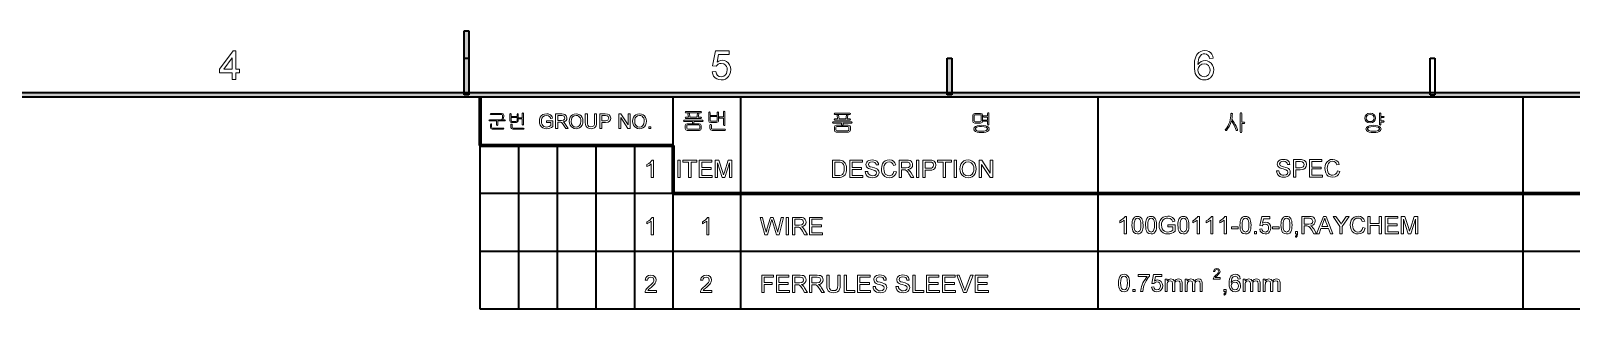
# Model space of a CAD drawing. Extents: x 23 to 417, y 3 to 294.
# Drawn here: x 174.9 to 334.4, y 264.8 to 293.6 of the extents above; entities that cross this region are included whole.
import ezdxf

# ---------------------------------------------------------------- set-up
doc = ezdxf.new("R2010")
doc.units = 0

msp = doc.modelspace()

# ---------------------------------------------------------------- linework, layer by layer
at = {"color": 7, "lineweight": 35, "ltscale": 0.16625}
for p, q in [((219.76, 287), (219.76, 293.65)), ((220.24, 293.65), (220.24, 287))]:
    msp.add_line(p, q, dxfattribs=at)
at = {"color": 7, "lineweight": 35, "ltscale": 0.011875}
for p, q in [((219.76, 293.65), (220.24, 293.65)), ((219.76, 290.8), (220.24, 290.8)), ((220.24, 287), (219.76, 287)), ((220.24, 287), (219.76, 287))]:
    msp.add_line(p, q, dxfattribs=at)
at = {"color": 7, "lineweight": 35, "ltscale": 0.095}
for p, q in [((219.76, 287), (219.76, 290.8)), ((220.24, 290.8), (220.24, 287)), ((269.76, 287), (269.76, 290.8)), ((270.24, 290.8), (270.24, 287)), ((319.76, 287), (319.76, 290.8)), ((320.24, 290.8), (320.24, 287))]:
    msp.add_line(p, q, dxfattribs=at)
at = {"color": 7, "lineweight": 35, "ltscale": 0.011874}
for p, q in [((269.76, 290.8), (270.24, 290.8)), ((319.76, 290.8), (320.24, 290.8)), ((270.24, 287), (269.76, 287)), ((319.76, 287), (320.24, 287))]:
    msp.add_line(p, q, dxfattribs=at)
at = {"color": 7, "lineweight": 35}
for p, q in [((30, 287.24), (410.24, 287.24)), ((409.76, 286.76), (30, 286.76)), ((221.4, 264.76), (221.4, 286.76)), ((241.4, 264.76), (241.4, 286.76)), ((248.4, 264.76), (248.4, 286.76)), ((285.4, 264.76), (285.4, 286.76)), ((329.4, 264.76), (329.4, 286.76)), ((409.76, 276.76), (221.4, 276.76)), ((409.76, 270.76), (221.4, 270.76)), ((409.76, 264.76), (221.4, 264.76))]:
    msp.add_line(p, q, dxfattribs=at)
at = {"color": 7, "lineweight": 140, "ltscale": 0.125}
for p, q in [((221.4, 281.76), (221.4, 286.76)), ((241.4, 281.76), (241.4, 276.76))]:
    msp.add_line(p, q, dxfattribs=at)
at = {"color": 7, "lineweight": 100}
msp.add_line((241.4, 281.76), (221.4, 281.76), dxfattribs=at)
at = {"color": 7, "lineweight": 140}
for p, q in [((221.4, 281.76), (241.4, 281.76)), ((241.4, 276.76), (409.76, 276.76))]:
    msp.add_line(p, q, dxfattribs=at)
at = {"color": 7, "lineweight": 35, "ltscale": 0.425}
for p, q in [((225.4, 264.76), (225.4, 281.76)), ((229.4, 264.76), (229.4, 281.76)), ((233.4, 264.76), (233.4, 281.76)), ((237.4, 264.76), (237.4, 281.76))]:
    msp.add_line(p, q, dxfattribs=at)
at = {"color": 7, "lineweight": 13}
for points in [[(195.74, 288.59), (195.74, 289.3), (194.41, 289.3), (194.41, 289.68), (195.82, 291.55), (196.12, 291.55), (196.12, 289.68), (196.49, 289.68), (196.49, 289.3), (196.12, 289.3), (196.12, 288.59)], [(195.74, 289.68), (195.74, 290.83), (194.87, 289.68)], [(245.43, 289.38), (245.81, 289.43), (245.87, 289.19), (245.99, 289.02), (246.15, 288.92), (246.36, 288.88), (246.62, 288.93), (246.81, 289.08), (246.9, 289.22), (246.95, 289.4), (246.97, 289.6), (246.96, 289.79), (246.9, 289.95), (246.82, 290.08), (246.63, 290.21), (246.37, 290.26), (246.19, 290.24), (246.05, 290.18), (245.94, 290.08), (245.85, 289.97), (245.47, 290.01), (245.76, 291.55), (247.18, 291.55), (247.18, 291.18), (246.07, 291.18), (245.93, 290.4), (246.1, 290.51), (246.28, 290.57), (246.47, 290.59), (246.7, 290.56), (246.91, 290.47), (247.09, 290.32), (247.23, 290.12), (247.32, 289.89), (247.35, 289.62), (247.32, 289.36), (247.25, 289.13), (247.12, 288.92), (246.97, 288.76), (246.79, 288.64), (246.59, 288.57), (246.36, 288.55), (246.11, 288.58), (245.9, 288.65), (245.72, 288.78), (245.57, 288.95), (245.48, 289.15)], [(297.31, 290.8), (296.93, 290.76), (296.87, 290.96), (296.79, 291.09), (296.62, 291.22), (296.42, 291.26), (296.25, 291.24), (296.08, 291.17), (295.94, 291.02), (295.83, 290.82), (295.77, 290.65), (295.74, 290.43), (295.72, 290.15), (295.87, 290.33), (296.05, 290.45), (296.25, 290.53), (296.46, 290.55), (296.69, 290.52), (296.9, 290.43), (297.09, 290.28), (297.23, 290.08), (297.32, 289.85), (297.35, 289.58), (297.33, 289.39), (297.29, 289.22), (297.22, 289.05), (297.13, 288.9), (297.02, 288.78), (296.89, 288.68), (296.74, 288.61), (296.57, 288.57), (296.4, 288.55), (296.18, 288.57), (295.98, 288.63), (295.8, 288.74), (295.64, 288.89), (295.54, 289.04), (295.45, 289.23), (295.39, 289.45), (295.36, 289.7), (295.35, 290), (295.36, 290.27), (295.38, 290.52), (295.43, 290.74), (295.49, 290.94), (295.57, 291.11), (295.67, 291.25), (295.83, 291.4), (296.01, 291.51), (296.21, 291.57), (296.44, 291.59), (296.67, 291.57), (296.86, 291.5), (297.03, 291.38), (297.16, 291.22), (297.26, 291.03)], [(295.72, 289.59), (295.74, 289.4), (295.81, 289.23), (295.91, 289.08), (296.04, 288.97), (296.19, 288.91), (296.37, 288.88), (296.61, 288.93), (296.81, 289.07), (296.9, 289.2), (296.95, 289.37), (296.97, 289.57), (296.95, 289.75), (296.9, 289.91), (296.81, 290.04), (296.61, 290.17), (296.36, 290.22), (296.11, 290.17), (295.91, 290.04), (295.77, 289.84)], [(223.95, 284.41), (222.36, 284.41), (222.3, 284.36), (222.35, 284.31), (223.09, 284.31), (223.09, 283.89), (223.11, 283.84), (223.16, 283.83), (223.2, 283.84), (223.22, 283.89), (223.22, 284.31), (223.95, 284.31), (224.01, 284.36)], [(223.62, 285.08), (222.5, 285.08), (222.45, 285.03), (222.5, 284.97), (223.59, 284.97), (223.68, 284.95), (223.72, 284.87), (223.72, 284.82), (223.7, 284.61), (223.6, 284.39), (223.72, 284.39), (223.82, 284.6), (223.84, 284.82), (223.84, 284.88), (223.78, 285.03)], [(222.59, 283.92), (222.57, 283.98), (222.53, 283.99), (222.49, 283.98), (222.47, 283.92), (222.47, 283.64), (222.51, 283.51), (222.64, 283.45), (223.81, 283.45), (223.86, 283.51), (223.81, 283.56), (222.69, 283.56), (222.61, 283.58), (222.59, 283.65)], [(225.22, 285), (225.22, 284.74), (224.61, 284.74), (224.61, 284.99), (224.59, 285.04), (224.55, 285.06), (224.51, 285.04), (224.49, 284.99), (224.49, 284.3), (224.54, 284.18), (224.66, 284.14), (225.17, 284.14), (225.29, 284.19), (225.34, 284.3), (225.34, 285), (225.28, 285.06)], [(224.72, 283.91), (224.7, 283.96), (224.66, 283.97), (224.61, 283.96), (224.59, 283.91), (224.59, 283.63), (224.65, 283.5), (224.79, 283.45), (225.9, 283.45), (225.95, 283.51), (225.9, 283.56), (224.82, 283.56), (224.74, 283.58), (224.72, 283.65)], [(225.22, 284.64), (225.22, 284.32), (225.19, 284.26), (225.12, 284.24), (224.69, 284.24), (224.63, 284.26), (224.61, 284.32), (224.61, 284.64)], [(225.88, 283.94), (225.88, 285.06), (225.86, 285.11), (225.82, 285.12), (225.78, 285.11), (225.76, 285.06), (225.76, 284.62), (225.42, 284.62), (225.38, 284.61), (225.36, 284.57), (225.38, 284.53), (225.43, 284.52), (225.76, 284.52), (225.76, 283.93), (225.78, 283.89), (225.82, 283.87), (225.86, 283.89)], [(228.28, 284.12), (228.28, 284.29), (228.93, 284.29), (228.93, 283.73), (228.78, 283.63), (228.62, 283.55), (228.46, 283.51), (228.3, 283.49), (228.09, 283.52), (227.9, 283.59), (227.74, 283.7), (227.62, 283.86), (227.55, 284.05), (227.53, 284.26), (227.55, 284.47), (227.62, 284.67), (227.73, 284.83), (227.89, 284.95), (228.07, 285.01), (228.29, 285.04), (228.44, 285.02), (228.58, 284.98), (228.7, 284.92), (228.79, 284.84), (228.85, 284.73), (228.9, 284.6), (228.71, 284.55), (228.63, 284.73), (228.49, 284.83), (228.28, 284.87), (228.05, 284.83), (227.89, 284.72), (227.8, 284.57), (227.75, 284.42), (227.74, 284.27), (227.76, 284.08), (227.81, 283.93), (227.89, 283.81), (228.01, 283.73), (228.14, 283.68), (228.28, 283.66), (228.41, 283.67), (228.53, 283.71), (228.72, 283.83), (228.72, 284.12)], [(229.22, 283.52), (229.22, 285.02), (229.87, 285.02), (230.04, 285.01), (230.17, 284.98), (230.32, 284.83), (230.38, 284.61), (230.36, 284.46), (230.29, 284.34), (230.16, 284.25), (229.98, 284.2), (230.1, 284.13), (230.18, 284.04), (230.25, 283.93), (230.5, 283.52), (230.26, 283.52), (230.07, 283.83), (229.94, 284.04), (229.84, 284.14), (229.75, 284.18), (229.65, 284.18), (229.43, 284.18), (229.43, 283.52)], [(229.43, 284.35), (229.83, 284.35), (230.03, 284.38), (230.14, 284.47), (230.18, 284.6), (230.11, 284.78), (229.88, 284.85), (229.43, 284.85)], [(230.63, 284.25), (230.65, 284.48), (230.72, 284.67), (230.83, 284.83), (230.97, 284.94), (231.14, 285.01), (231.34, 285.04), (231.53, 285.01), (231.71, 284.94), (231.85, 284.82), (231.96, 284.66), (232.02, 284.47), (232.04, 284.26), (232.02, 284.05), (231.95, 283.86), (231.84, 283.7), (231.7, 283.59), (231.52, 283.52), (231.34, 283.49), (231.14, 283.52), (230.96, 283.6), (230.82, 283.72), (230.71, 283.87), (230.65, 284.05)], [(230.84, 284.24), (230.87, 284), (230.98, 283.82), (231.14, 283.7), (231.34, 283.66), (231.53, 283.7), (231.7, 283.82), (231.8, 284.01), (231.84, 284.26), (231.82, 284.44), (231.78, 284.58), (231.7, 284.7), (231.6, 284.79), (231.48, 284.85), (231.34, 284.87), (231.15, 284.83), (230.98, 284.73), (230.9, 284.61), (230.85, 284.45)], [(233.25, 285.02), (233.46, 285.02), (233.46, 284.15), (233.45, 283.95), (233.41, 283.79), (233.34, 283.67), (233.23, 283.58), (233.08, 283.52), (232.88, 283.49), (232.69, 283.51), (232.54, 283.57), (232.43, 283.66), (232.35, 283.78), (232.31, 283.94), (232.29, 284.15), (232.29, 285.02), (232.5, 285.02), (232.5, 284.16), (232.51, 283.99), (232.54, 283.87), (232.66, 283.73), (232.86, 283.68), (233.04, 283.71), (233.16, 283.78), (233.23, 283.92), (233.25, 284.16)], [(233.79, 283.52), (233.79, 285.02), (234.35, 285.02), (234.58, 285), (234.76, 284.93), (234.88, 284.79), (234.92, 284.59), (234.89, 284.42), (234.8, 284.27), (234.64, 284.17), (234.38, 284.14), (234, 284.14), (234, 283.52)], [(234, 284.31), (234.37, 284.31), (234.53, 284.33), (234.63, 284.38), (234.71, 284.58), (234.67, 284.75), (234.55, 284.84), (234.37, 284.85), (234, 284.85)], [(235.75, 283.52), (235.75, 285.02), (235.97, 285.02), (236.71, 283.88), (236.71, 285.02), (236.92, 285.02), (236.92, 283.52), (236.7, 283.52), (235.96, 284.65), (235.96, 283.52)], [(237.19, 284.25), (237.21, 284.48), (237.28, 284.67), (237.39, 284.83), (237.53, 284.94), (237.7, 285.01), (237.9, 285.04), (238.09, 285.01), (238.27, 284.94), (238.41, 284.82), (238.52, 284.66), (238.59, 284.47), (238.61, 284.26), (238.58, 284.05), (238.52, 283.86), (238.41, 283.7), (238.26, 283.59), (238.09, 283.52), (237.9, 283.49), (237.7, 283.52), (237.52, 283.6), (237.38, 283.72), (237.28, 283.87), (237.21, 284.05)], [(237.4, 284.24), (237.43, 284), (237.54, 283.82), (237.7, 283.7), (237.9, 283.66), (238.1, 283.7), (238.26, 283.82), (238.36, 284.01), (238.4, 284.26), (238.38, 284.44), (238.34, 284.58), (238.26, 284.7), (238.16, 284.79), (238.04, 284.85), (237.9, 284.87), (237.71, 284.83), (237.55, 284.73), (237.46, 284.61), (237.42, 284.45)], [(244.43, 284.36), (242.52, 284.36), (242.44, 284.3), (242.51, 284.24), (243.39, 284.24), (243.39, 284.03), (243.42, 283.98), (243.47, 283.96), (243.52, 283.98), (243.54, 284.04), (243.54, 284.24), (244.43, 284.24), (244.49, 284.3)], [(244.25, 285.26), (242.68, 285.26), (242.62, 285.2), (242.68, 285.14), (244.26, 285.14), (244.3, 285.15), (244.32, 285.2), (244.3, 285.24)], [(244.26, 284.68), (243.97, 284.68), (244.04, 285.04), (244.03, 285.09), (243.98, 285.11), (243.92, 285.1), (243.89, 285.05), (243.82, 284.68), (243.12, 284.68), (243.07, 285.06), (243.04, 285.11), (242.98, 285.11), (242.93, 285.09), (242.92, 285.03), (242.97, 284.68), (242.68, 284.68), (242.62, 284.62), (242.67, 284.56), (244.27, 284.56), (244.32, 284.62)], [(244.08, 284.01), (242.85, 284.01), (242.7, 283.96), (242.64, 283.81), (242.64, 283.5), (242.7, 283.36), (242.85, 283.31), (244.1, 283.31), (244.24, 283.37), (244.29, 283.5), (244.29, 283.83), (244.23, 283.96)], [(245.94, 285.17), (245.94, 284.86), (245.22, 284.86), (245.22, 285.15), (245.19, 285.22), (245.14, 285.24), (245.09, 285.21), (245.07, 285.15), (245.07, 284.32), (245.13, 284.18), (245.27, 284.13), (245.88, 284.13), (246.03, 284.19), (246.09, 284.32), (246.09, 285.16), (246.02, 285.24)], [(245.34, 283.85), (245.32, 283.92), (245.27, 283.93), (245.22, 283.92), (245.19, 283.85), (245.19, 283.53), (245.26, 283.36), (245.43, 283.31), (246.76, 283.31), (246.82, 283.37), (246.76, 283.43), (245.46, 283.43), (245.37, 283.46), (245.34, 283.55)], [(245.94, 284.74), (245.94, 284.35), (245.91, 284.28), (245.83, 284.26), (245.32, 284.26), (245.24, 284.28), (245.22, 284.35), (245.22, 284.74)], [(246.74, 283.89), (246.74, 285.24), (246.72, 285.29), (246.67, 285.31), (246.62, 285.29), (246.59, 285.24), (246.59, 284.71), (246.19, 284.71), (246.14, 284.69), (246.12, 284.65), (246.14, 284.6), (246.2, 284.59), (246.59, 284.59), (246.59, 283.89), (246.62, 283.83), (246.67, 283.81), (246.72, 283.83)], [(259.86, 284.19), (257.95, 284.19), (257.88, 284.13), (257.95, 284.07), (258.83, 284.07), (258.83, 283.87), (258.85, 283.81), (258.91, 283.79), (258.95, 283.81), (258.98, 283.87), (258.98, 284.07), (259.87, 284.07), (259.93, 284.13)], [(259.68, 285.09), (258.12, 285.09), (258.06, 285.03), (258.12, 284.97), (259.69, 284.97), (259.74, 284.99), (259.76, 285.03), (259.74, 285.08)], [(259.69, 284.52), (259.41, 284.52), (259.48, 284.87), (259.47, 284.92), (259.42, 284.94), (259.36, 284.93), (259.33, 284.88), (259.26, 284.52), (258.56, 284.52), (258.51, 284.89), (258.47, 284.94), (258.42, 284.94), (258.37, 284.92), (258.36, 284.87), (258.41, 284.52), (258.12, 284.52), (258.06, 284.46), (258.11, 284.39), (259.7, 284.39), (259.76, 284.46)], [(273.21, 285.07), (272.62, 285.07), (272.46, 285.01), (272.41, 284.86), (272.41, 284.26), (272.46, 284.12), (272.61, 284.07), (273.21, 284.07), (273.37, 284.12), (273.43, 284.26), (273.43, 284.87), (273.37, 285.02)], [(273.28, 284.84), (273.28, 284.29), (273.25, 284.22), (273.17, 284.19), (272.66, 284.19), (272.58, 284.22), (272.56, 284.29), (272.56, 284.83), (272.58, 284.92), (272.66, 284.94), (273.17, 284.94), (273.26, 284.92)], [(274.08, 283.95), (274.08, 285.08), (274.06, 285.13), (274.01, 285.14), (273.95, 285.13), (273.93, 285.08), (273.93, 284.82), (273.53, 284.82), (273.47, 284.8), (273.46, 284.76), (273.48, 284.72), (273.54, 284.69), (273.93, 284.69), (273.93, 284.39), (273.53, 284.39), (273.47, 284.37), (273.46, 284.33), (273.47, 284.29), (273.53, 284.27), (273.93, 284.27), (273.93, 283.95), (273.95, 283.89), (274.01, 283.87), (274.06, 283.89)], [(299.14, 285.02), (299.13, 284.82), (299.1, 284.62), (299.06, 284.42), (299.01, 284.21), (298.92, 283.98), (298.82, 283.77), (298.71, 283.58), (298.58, 283.42), (298.55, 283.36), (298.57, 283.31), (298.62, 283.29), (298.67, 283.3), (298.79, 283.46), (298.89, 283.62), (298.98, 283.78), (299.05, 283.94), (299.12, 284.12), (299.18, 284.32), (299.27, 284.19), (299.37, 284.03), (299.47, 283.84), (299.55, 283.67), (299.62, 283.51), (299.69, 283.35), (299.73, 283.3), (299.78, 283.29), (299.82, 283.34), (299.82, 283.42), (299.75, 283.58), (299.67, 283.76), (299.58, 283.94), (299.46, 284.13), (299.35, 284.32), (299.22, 284.48), (299.25, 284.61), (299.27, 284.75), (299.28, 284.89), (299.29, 285.02), (299.26, 285.07), (299.21, 285.09), (299.16, 285.07)], [(300.26, 284.17), (300.26, 285.08), (300.24, 285.13), (300.18, 285.14), (300.13, 285.13), (300.11, 285.08), (300.11, 283.15), (300.13, 283.1), (300.18, 283.08), (300.24, 283.1), (300.26, 283.15), (300.26, 284.04), (300.53, 284.04), (300.59, 284.11), (300.53, 284.17)], [(313.55, 285.09), (313.31, 285.06), (313.13, 284.94), (313.02, 284.78), (312.99, 284.59), (313.02, 284.4), (313.13, 284.25), (313.31, 284.13), (313.55, 284.09), (313.79, 284.13), (313.97, 284.25), (314.08, 284.4), (314.11, 284.59), (314.08, 284.78), (313.97, 284.94), (313.79, 285.06)], [(313.55, 284.97), (313.73, 284.94), (313.86, 284.86), (313.94, 284.74), (313.96, 284.59), (313.94, 284.45), (313.86, 284.33), (313.73, 284.25), (313.55, 284.22), (313.37, 284.25), (313.24, 284.33), (313.16, 284.45), (313.14, 284.59), (313.16, 284.74), (313.24, 284.86), (313.37, 284.94)], [(314.66, 284.77), (314.66, 285.08), (314.58, 285.14), (314.51, 285.08), (314.51, 283.95), (314.53, 283.89), (314.58, 283.87), (314.64, 283.89), (314.66, 283.94), (314.66, 284.17), (314.93, 284.17), (314.99, 284.23), (314.93, 284.29), (314.66, 284.29), (314.66, 284.64), (314.93, 284.64), (314.97, 284.67), (314.99, 284.71), (314.97, 284.75), (314.92, 284.77)], [(238.88, 283.52), (238.88, 283.7), (239.07, 283.7), (239.07, 283.52)], [(244.14, 283.8), (244.14, 283.52), (244.12, 283.45), (244.04, 283.43), (242.9, 283.43), (242.82, 283.46), (242.79, 283.53), (242.79, 283.79), (242.81, 283.86), (242.9, 283.89), (244.03, 283.89), (244.12, 283.86)], [(259.52, 283.84), (258.29, 283.84), (258.13, 283.79), (258.08, 283.65), (258.08, 283.33), (258.13, 283.19), (258.28, 283.14), (259.53, 283.14), (259.68, 283.2), (259.73, 283.34), (259.73, 283.67), (259.67, 283.79)], [(259.58, 283.63), (259.58, 283.35), (259.55, 283.29), (259.48, 283.27), (258.34, 283.27), (258.25, 283.29), (258.23, 283.36), (258.23, 283.62), (258.25, 283.7), (258.33, 283.72), (259.47, 283.72), (259.55, 283.7)], [(273.31, 283.84), (273.06, 283.83), (272.86, 283.79), (272.7, 283.73), (272.55, 283.62), (272.51, 283.47), (272.55, 283.32), (272.7, 283.2), (272.86, 283.14), (273.06, 283.11), (273.31, 283.09), (273.55, 283.11), (273.75, 283.14), (273.91, 283.2), (274.06, 283.32), (274.11, 283.47), (274.06, 283.62), (273.91, 283.73), (273.75, 283.79), (273.55, 283.83)], [(273.31, 283.72), (273.59, 283.7), (273.8, 283.65), (273.96, 283.47), (273.8, 283.29), (273.59, 283.24), (273.31, 283.22), (273.1, 283.23), (272.94, 283.25), (272.81, 283.29), (272.66, 283.47), (272.81, 283.65), (272.94, 283.69), (273.1, 283.71)], [(313.9, 283.84), (313.66, 283.83), (313.46, 283.79), (313.3, 283.73), (313.16, 283.62), (313.11, 283.47), (313.16, 283.32), (313.3, 283.2), (313.46, 283.14), (313.66, 283.11), (313.9, 283.09), (314.14, 283.11), (314.34, 283.14), (314.5, 283.2), (314.64, 283.32), (314.69, 283.47), (314.64, 283.62), (314.5, 283.73), (314.34, 283.79), (314.14, 283.83)], [(313.9, 283.72), (314.18, 283.7), (314.38, 283.65), (314.54, 283.47), (314.38, 283.29), (314.18, 283.24), (313.9, 283.22), (313.62, 283.24), (313.41, 283.29), (313.26, 283.47), (313.41, 283.65), (313.62, 283.7)], [(239.35, 278.43), (239.12, 278.43), (239.12, 279.83), (239.03, 279.76), (238.91, 279.68), (238.78, 279.61), (238.67, 279.57), (238.67, 279.78), (238.85, 279.87), (239, 279.99), (239.12, 280.11), (239.2, 280.23), (239.35, 280.23)], [(241.86, 278.43), (241.86, 280.23), (242.11, 280.23), (242.11, 278.43)], [(242.99, 278.43), (242.99, 280.03), (242.39, 280.03), (242.39, 280.23), (243.84, 280.23), (243.84, 280.03), (243.24, 280.03), (243.24, 278.43)], [(244.09, 278.43), (244.09, 280.23), (245.39, 280.23), (245.39, 280.03), (244.34, 280.03), (244.34, 279.45), (245.31, 279.45), (245.31, 279.25), (244.34, 279.25), (244.34, 278.63), (245.44, 278.63), (245.44, 278.43)], [(245.74, 278.43), (245.74, 280.23), (246.11, 280.23), (246.52, 278.96), (246.57, 278.8), (246.6, 278.69), (246.64, 278.81), (246.69, 278.98), (247.09, 280.23), (247.46, 280.23), (247.46, 278.43), (247.21, 278.43), (247.21, 279.95), (246.72, 278.43), (246.47, 278.43), (245.99, 279.95), (245.99, 278.43)], [(257.88, 278.43), (257.88, 280.23), (258.49, 280.23), (258.67, 280.22), (258.81, 280.2), (258.95, 280.15), (259.07, 280.07), (259.19, 279.93), (259.28, 279.76), (259.33, 279.56), (259.35, 279.34), (259.34, 279.14), (259.3, 278.97), (259.25, 278.83), (259.18, 278.71), (259.02, 278.55), (258.81, 278.46), (258.67, 278.43), (258.52, 278.43)], [(258.13, 278.63), (258.5, 278.63), (258.65, 278.63), (258.77, 278.66), (258.93, 278.75), (259, 278.86), (259.05, 278.99), (259.09, 279.15), (259.1, 279.34), (259.08, 279.59), (259.01, 279.78), (258.91, 279.91), (258.79, 279.99), (258.67, 280.02), (258.49, 280.03), (258.13, 280.03)], [(259.68, 278.43), (259.68, 280.23), (260.98, 280.23), (260.98, 280.03), (259.93, 280.03), (259.93, 279.45), (260.9, 279.45), (260.9, 279.25), (259.93, 279.25), (259.93, 278.63), (261.03, 278.63), (261.03, 278.43)], [(261.28, 279.05), (261.53, 279.05), (261.55, 278.92), (261.6, 278.81), (261.77, 278.66), (261.89, 278.62), (262.03, 278.6), (262.26, 278.64), (262.4, 278.77), (262.45, 278.92), (262.4, 279.06), (262.25, 279.17), (262.14, 279.2), (261.95, 279.25), (261.75, 279.31), (261.61, 279.37), (261.5, 279.44), (261.42, 279.53), (261.35, 279.76), (261.37, 279.89), (261.43, 280.01), (261.52, 280.11), (261.65, 280.19), (261.81, 280.24), (261.98, 280.25), (262.17, 280.24), (262.33, 280.19), (262.46, 280.11), (262.56, 280), (262.63, 279.87), (262.65, 279.73), (262.4, 279.73), (262.36, 279.87), (262.28, 279.97), (262.16, 280.03), (261.99, 280.05), (261.81, 280.03), (261.69, 279.97), (261.6, 279.78), (261.67, 279.62), (261.78, 279.55), (262, 279.49), (262.24, 279.43), (262.39, 279.37), (262.53, 279.29), (262.62, 279.19), (262.68, 279.07), (262.7, 278.94), (262.68, 278.8), (262.62, 278.67), (262.52, 278.56), (262.38, 278.47), (262.22, 278.42), (262.04, 278.4), (261.82, 278.42), (261.63, 278.48), (261.49, 278.57), (261.37, 278.71), (261.3, 278.87)], [(264.25, 279.06), (264.5, 279), (264.44, 278.82), (264.35, 278.67), (264.24, 278.55), (264.03, 278.44), (263.77, 278.4), (263.52, 278.43), (263.31, 278.52), (263.16, 278.66), (263.04, 278.86), (262.97, 279.09), (262.95, 279.34), (262.98, 279.6), (263.05, 279.83), (263.18, 280.01), (263.35, 280.14), (263.55, 280.22), (263.77, 280.25), (264.01, 280.22), (264.2, 280.11), (264.35, 279.95), (264.45, 279.73), (264.2, 279.68), (264.13, 279.85), (264.03, 279.96), (263.91, 280.03), (263.76, 280.05), (263.58, 280.03), (263.43, 279.95), (263.32, 279.84), (263.25, 279.69), (263.21, 279.52), (263.2, 279.34), (263.22, 279.13), (263.26, 278.94), (263.35, 278.79), (263.46, 278.69), (263.6, 278.62), (263.75, 278.6), (263.93, 278.63), (264.07, 278.72), (264.18, 278.86)], [(264.78, 278.43), (264.78, 280.23), (265.56, 280.23), (265.76, 280.21), (265.91, 280.18), (266.02, 280.11), (266.1, 280.01), (266.16, 279.88), (266.18, 279.74), (266.15, 279.56), (266.06, 279.42), (265.91, 279.31), (265.69, 279.25), (265.83, 279.16), (265.93, 279.05), (266.02, 278.92), (266.32, 278.43), (266.03, 278.43), (265.8, 278.8), (265.71, 278.95), (265.64, 279.05), (265.52, 279.17), (265.42, 279.22), (265.29, 279.23), (265.03, 279.23), (265.03, 278.43)], [(265.03, 279.43), (265.52, 279.43), (265.76, 279.46), (265.88, 279.57), (265.93, 279.73), (265.84, 279.94), (265.73, 280.01), (265.57, 280.03), (265.03, 280.03)], [(266.57, 278.43), (266.57, 280.23), (266.82, 280.23), (266.82, 278.43)], [(267.24, 278.43), (267.24, 280.23), (267.91, 280.23), (268.07, 280.22), (268.18, 280.21), (268.4, 280.13), (268.54, 279.96), (268.59, 279.71), (268.56, 279.51), (268.45, 279.33), (268.33, 279.25), (268.16, 279.19), (267.94, 279.18), (267.49, 279.18), (267.49, 278.43)], [(267.49, 279.38), (267.94, 279.38), (268.13, 279.4), (268.25, 279.46), (268.32, 279.57), (268.34, 279.71), (268.29, 279.9), (268.14, 280.01), (267.93, 280.03), (267.49, 280.03)], [(269.34, 278.43), (269.34, 280.03), (268.74, 280.03), (268.74, 280.23), (270.19, 280.23), (270.19, 280.03), (269.59, 280.03), (269.59, 278.43)], [(270.47, 278.43), (270.47, 280.23), (270.72, 280.23), (270.72, 278.43)], [(271.07, 279.3), (271.09, 279.58), (271.17, 279.81), (271.31, 280), (271.48, 280.14), (271.68, 280.22), (271.92, 280.25), (272.15, 280.22), (272.36, 280.13), (272.54, 279.99), (272.66, 279.8), (272.74, 279.58), (272.77, 279.32), (272.74, 279.07), (272.66, 278.84), (272.53, 278.65), (272.35, 278.51), (272.14, 278.43), (271.92, 278.4), (271.68, 278.43), (271.47, 278.52), (271.3, 278.67), (271.17, 278.86), (271.09, 279.07)], [(271.32, 279.3), (271.34, 279.1), (271.39, 278.93), (271.49, 278.79), (271.68, 278.65), (271.92, 278.6), (272.16, 278.65), (272.35, 278.79), (272.44, 278.93), (272.5, 279.11), (272.52, 279.32), (272.5, 279.53), (272.45, 279.71), (272.36, 279.85), (272.23, 279.96), (272.09, 280.03), (271.92, 280.05), (271.69, 280.01), (271.5, 279.88), (271.4, 279.74), (271.34, 279.54)], [(273.07, 278.43), (273.07, 280.23), (273.33, 280.23), (274.22, 278.87), (274.22, 280.23), (274.47, 280.23), (274.47, 278.43), (274.2, 278.43), (273.32, 279.79), (273.32, 278.43)], [(303.86, 279.11), (304.11, 279.11), (304.13, 278.98), (304.18, 278.87), (304.35, 278.72), (304.47, 278.67), (304.61, 278.66), (304.84, 278.7), (304.99, 278.82), (305.03, 278.98), (304.99, 279.12), (304.83, 279.22), (304.73, 279.26), (304.53, 279.31), (304.33, 279.37), (304.2, 279.43), (304.08, 279.5), (304, 279.59), (303.93, 279.81), (303.95, 279.95), (304.01, 280.07), (304.11, 280.17), (304.23, 280.25), (304.39, 280.29), (304.56, 280.31), (304.75, 280.29), (304.91, 280.25), (305.05, 280.17), (305.15, 280.06), (305.21, 279.93), (305.23, 279.78), (304.98, 279.78), (304.95, 279.93), (304.87, 280.03), (304.74, 280.09), (304.57, 280.11), (304.4, 280.09), (304.28, 280.03), (304.18, 279.84), (304.25, 279.68), (304.37, 279.61), (304.59, 279.55), (304.82, 279.48), (304.97, 279.43), (305.11, 279.35), (305.21, 279.25), (305.26, 279.13), (305.28, 278.99), (305.26, 278.86), (305.2, 278.73), (305.1, 278.61), (304.97, 278.53), (304.8, 278.48), (304.62, 278.46), (304.4, 278.48), (304.21, 278.53), (304.07, 278.63), (303.96, 278.76), (303.89, 278.93)], [(305.61, 278.48), (305.61, 280.28), (306.28, 280.28), (306.43, 280.28), (306.55, 280.27), (306.76, 280.18), (306.91, 280.01), (306.96, 279.77), (306.92, 279.56), (306.82, 279.39), (306.7, 279.3), (306.53, 279.25), (306.31, 279.23), (305.86, 279.23), (305.86, 278.48)], [(305.86, 279.43), (306.3, 279.43), (306.49, 279.46), (306.62, 279.52), (306.69, 279.63), (306.71, 279.77), (306.65, 279.96), (306.51, 280.07), (306.3, 280.08), (305.86, 280.08)], [(307.26, 278.48), (307.26, 280.28), (308.56, 280.28), (308.56, 280.08), (307.51, 280.08), (307.51, 279.51), (308.48, 279.51), (308.48, 279.31), (307.51, 279.31), (307.51, 278.68), (308.61, 278.68), (308.61, 278.48)], [(310.16, 279.12), (310.41, 279.06), (310.35, 278.88), (310.26, 278.73), (310.15, 278.61), (309.94, 278.5), (309.68, 278.46), (309.43, 278.49), (309.22, 278.58), (309.07, 278.72), (308.95, 278.92), (308.88, 279.15), (308.86, 279.4), (308.88, 279.66), (308.96, 279.88), (309.09, 280.07), (309.26, 280.2), (309.46, 280.28), (309.68, 280.31), (309.91, 280.27), (310.11, 280.17), (310.26, 280.01), (310.36, 279.79), (310.11, 279.73), (310.04, 279.9), (309.94, 280.02), (309.82, 280.09), (309.66, 280.11), (309.49, 280.08), (309.34, 280.01), (309.23, 279.89), (309.16, 279.74), (309.12, 279.57), (309.11, 279.4), (309.12, 279.18), (309.17, 279), (309.25, 278.85), (309.37, 278.74), (309.51, 278.68), (309.66, 278.66), (309.83, 278.69), (309.98, 278.77), (310.09, 278.92)], [(288.32, 272.6), (288.09, 272.6), (288.09, 274), (288, 273.92), (287.88, 273.85), (287.76, 273.78), (287.64, 273.73), (287.64, 273.95), (287.82, 274.04), (287.97, 274.16), (288.1, 274.28), (288.17, 274.4), (288.32, 274.4)], [(288.89, 273.48), (288.9, 273.68), (288.92, 273.85), (288.96, 274), (289.04, 274.17), (289.15, 274.3), (289.29, 274.37), (289.47, 274.4), (289.6, 274.38), (289.72, 274.34), (289.9, 274.17), (289.96, 274.05), (290, 273.91), (290.03, 273.72), (290.04, 273.48), (290.04, 273.29), (290.02, 273.12), (289.98, 272.97), (289.9, 272.8), (289.79, 272.67), (289.65, 272.6), (289.47, 272.57), (289.24, 272.62), (289.07, 272.74), (288.99, 272.88), (288.94, 273.05), (288.91, 273.25)], [(290.29, 273.48), (290.3, 273.68), (290.32, 273.85), (290.36, 274), (290.44, 274.17), (290.55, 274.3), (290.69, 274.37), (290.87, 274.4), (291, 274.38), (291.12, 274.34), (291.3, 274.17), (291.36, 274.05), (291.4, 273.91), (291.43, 273.72), (291.44, 273.48), (291.44, 273.29), (291.42, 273.12), (291.38, 272.97), (291.3, 272.8), (291.19, 272.67), (291.05, 272.6), (290.87, 272.57), (290.64, 272.62), (290.47, 272.74), (290.39, 272.88), (290.34, 273.05), (290.31, 273.25)], [(292.59, 273.32), (292.59, 273.52), (293.37, 273.52), (293.37, 272.85), (293.19, 272.73), (293.01, 272.64), (292.81, 272.59), (292.62, 272.57), (292.37, 272.6), (292.13, 272.69), (291.94, 272.82), (291.81, 273.01), (291.72, 273.24), (291.69, 273.49), (291.71, 273.66), (291.74, 273.82), (291.8, 273.98), (291.94, 274.17), (292.12, 274.31), (292.35, 274.39), (292.6, 274.42), (292.79, 274.41), (292.96, 274.36), (293.1, 274.29), (293.2, 274.19), (293.28, 274.06), (293.34, 273.9), (293.11, 273.84), (293.01, 274.05), (292.84, 274.18), (292.6, 274.22), (292.44, 274.21), (292.32, 274.17), (292.13, 274.04), (292.01, 273.86), (291.96, 273.69), (291.94, 273.5), (291.97, 273.28), (292.03, 273.09), (292.13, 272.95), (292.27, 272.85), (292.43, 272.79), (292.6, 272.77), (292.75, 272.79), (292.9, 272.84), (293.03, 272.9), (293.12, 272.97), (293.12, 273.32)], [(293.64, 273.48), (293.65, 273.68), (293.67, 273.85), (293.71, 274), (293.79, 274.17), (293.9, 274.3), (294.04, 274.37), (294.22, 274.4), (294.35, 274.38), (294.47, 274.34), (294.65, 274.17), (294.71, 274.05), (294.75, 273.91), (294.78, 273.72), (294.79, 273.48), (294.79, 273.29), (294.77, 273.12), (294.73, 272.97), (294.65, 272.8), (294.54, 272.67), (294.4, 272.6), (294.22, 272.57), (293.99, 272.62), (293.82, 272.74), (293.74, 272.88), (293.69, 273.05), (293.66, 273.25)], [(295.87, 272.6), (295.64, 272.6), (295.64, 274), (295.55, 273.92), (295.43, 273.85), (295.31, 273.78), (295.19, 273.73), (295.19, 273.95), (295.37, 274.04), (295.52, 274.16), (295.65, 274.28), (295.72, 274.4), (295.87, 274.4)], [(297.27, 272.6), (297.04, 272.6), (297.04, 274), (296.95, 273.92), (296.83, 273.85), (296.71, 273.78), (296.59, 273.73), (296.59, 273.95), (296.77, 274.04), (296.92, 274.16), (297.05, 274.28), (297.12, 274.4), (297.27, 274.4)], [(298.67, 272.6), (298.44, 272.6), (298.44, 274), (298.35, 273.92), (298.23, 273.85), (298.11, 273.78), (297.99, 273.73), (297.99, 273.95), (298.17, 274.04), (298.32, 274.16), (298.45, 274.28), (298.52, 274.4), (298.67, 274.4)], [(300.07, 273.48), (300.08, 273.68), (300.1, 273.85), (300.13, 274), (300.21, 274.17), (300.33, 274.3), (300.47, 274.37), (300.64, 274.4), (300.78, 274.38), (300.9, 274.34), (301.08, 274.17), (301.13, 274.05), (301.18, 273.91), (301.21, 273.72), (301.22, 273.48), (301.21, 273.29), (301.19, 273.12), (301.16, 272.97), (301.08, 272.8), (300.97, 272.67), (300.82, 272.6), (300.64, 272.57), (300.42, 272.62), (300.24, 272.74), (300.17, 272.88), (300.11, 273.05), (300.08, 273.25)], [(302.12, 273.07), (302.34, 273.1), (302.38, 272.96), (302.45, 272.85), (302.68, 272.77), (302.83, 272.8), (302.95, 272.89), (303.02, 273.03), (303.04, 273.2), (303.02, 273.36), (302.95, 273.49), (302.84, 273.57), (302.68, 273.6), (302.49, 273.55), (302.37, 273.42), (302.14, 273.45), (302.32, 274.37), (303.17, 274.37), (303.17, 274.15), (302.51, 274.15), (302.42, 273.68), (302.58, 273.77), (302.74, 273.8), (302.95, 273.76), (303.12, 273.63), (303.23, 273.45), (303.27, 273.21), (303.24, 272.99), (303.13, 272.79), (303.01, 272.67), (302.86, 272.6), (302.68, 272.57), (302.46, 272.61), (302.29, 272.71), (302.17, 272.87)], [(304.32, 273.48), (304.33, 273.68), (304.35, 273.85), (304.38, 274), (304.46, 274.17), (304.58, 274.3), (304.72, 274.37), (304.89, 274.4), (305.03, 274.38), (305.15, 274.34), (305.33, 274.17), (305.38, 274.05), (305.43, 273.91), (305.46, 273.72), (305.47, 273.48), (305.46, 273.29), (305.44, 273.12), (305.41, 272.97), (305.33, 272.8), (305.22, 272.67), (305.07, 272.6), (304.89, 272.57), (304.67, 272.62), (304.49, 272.74), (304.42, 272.88), (304.36, 273.05), (304.33, 273.25)], [(306.47, 272.6), (306.47, 274.4), (307.26, 274.4), (307.46, 274.39), (307.61, 274.35), (307.71, 274.28), (307.8, 274.18), (307.85, 274.05), (307.87, 273.91), (307.84, 273.73), (307.75, 273.59), (307.6, 273.48), (307.38, 273.42), (307.52, 273.33), (307.62, 273.22), (307.71, 273.09), (308.01, 272.6), (307.72, 272.6), (307.5, 272.97), (307.4, 273.12), (307.33, 273.22), (307.22, 273.34), (307.11, 273.39), (306.98, 273.4), (306.72, 273.4), (306.72, 272.6)], [(308, 272.6), (308.71, 274.4), (308.99, 274.4), (309.7, 272.6), (309.44, 272.6), (309.24, 273.15), (308.46, 273.15), (308.26, 272.6)], [(310.42, 272.6), (310.42, 273.36), (309.72, 274.4), (310.01, 274.4), (310.38, 273.86), (310.47, 273.72), (310.56, 273.59), (310.63, 273.71), (310.73, 273.87), (311.07, 274.4), (311.37, 274.4), (310.67, 273.36), (310.67, 272.6)], [(312.79, 273.23), (313.04, 273.17), (312.98, 272.99), (312.89, 272.84), (312.78, 272.73), (312.57, 272.61), (312.31, 272.57), (312.06, 272.6), (311.85, 272.69), (311.7, 272.83), (311.58, 273.03), (311.51, 273.26), (311.49, 273.51), (311.52, 273.77), (311.59, 274), (311.72, 274.18), (311.89, 274.31), (312.09, 274.4), (312.31, 274.42), (312.55, 274.39), (312.74, 274.29), (312.89, 274.12), (312.99, 273.9), (312.74, 273.85), (312.67, 274.02), (312.57, 274.13), (312.45, 274.2), (312.3, 274.22), (312.12, 274.2), (311.97, 274.12), (311.86, 274.01), (311.79, 273.86), (311.75, 273.69), (311.74, 273.51), (311.76, 273.3), (311.8, 273.11), (311.89, 272.96), (312, 272.86), (312.14, 272.79), (312.29, 272.77), (312.47, 272.8), (312.61, 272.89), (312.72, 273.03)], [(313.32, 272.6), (313.32, 274.4), (313.57, 274.4), (313.57, 273.65), (314.47, 273.65), (314.47, 274.4), (314.72, 274.4), (314.72, 272.6), (314.47, 272.6), (314.47, 273.45), (313.57, 273.45), (313.57, 272.6)], [(315.12, 272.6), (315.12, 274.4), (316.42, 274.4), (316.42, 274.2), (315.37, 274.2), (315.37, 273.62), (316.34, 273.62), (316.34, 273.42), (315.37, 273.42), (315.37, 272.8), (316.47, 272.8), (316.47, 272.6)], [(316.77, 272.6), (316.77, 274.4), (317.14, 274.4), (317.55, 273.13), (317.59, 272.98), (317.63, 272.87), (317.67, 272.99), (317.72, 273.15), (318.12, 274.4), (318.49, 274.4), (318.49, 272.6), (318.24, 272.6), (318.24, 274.12), (317.75, 272.6), (317.5, 272.6), (317.02, 274.12), (317.02, 272.6)], [(239.35, 272.49), (239.12, 272.49), (239.12, 273.9), (239.03, 273.82), (238.91, 273.75), (238.78, 273.68), (238.67, 273.63), (238.67, 273.84), (238.85, 273.94), (239, 274.05), (239.12, 274.18), (239.2, 274.29), (239.35, 274.29)], [(245.08, 272.49), (244.86, 272.49), (244.86, 273.9), (244.76, 273.82), (244.64, 273.75), (244.52, 273.68), (244.41, 273.63), (244.41, 273.84), (244.58, 273.94), (244.74, 274.05), (244.86, 274.18), (244.94, 274.29), (245.08, 274.29)], [(250.86, 272.49), (250.39, 274.29), (250.65, 274.29), (250.92, 273.11), (250.97, 272.93), (251.01, 272.75), (251.07, 272.96), (251.1, 273.07), (251.46, 274.29), (251.75, 274.29), (252.01, 273.4), (252.09, 273.18), (252.16, 272.96), (252.21, 272.75), (252.24, 272.91), (252.29, 273.11), (252.56, 274.29), (252.82, 274.29), (252.36, 272.49), (252.1, 272.49), (251.67, 273.88), (251.61, 274.08), (251.54, 273.85), (251.14, 272.49)], [(253.07, 272.49), (253.07, 274.29), (253.32, 274.29), (253.32, 272.49)], [(253.74, 272.49), (253.74, 274.29), (254.53, 274.29), (254.73, 274.28), (254.88, 274.25), (254.99, 274.18), (255.07, 274.08), (255.13, 273.95), (255.14, 273.81), (255.11, 273.63), (255.03, 273.49), (254.87, 273.38), (254.66, 273.32), (254.8, 273.23), (254.9, 273.12), (254.99, 272.99), (255.29, 272.49), (255, 272.49), (254.77, 272.87), (254.68, 273.02), (254.61, 273.12), (254.49, 273.24), (254.39, 273.29), (254.26, 273.29), (253.99, 273.29), (253.99, 272.49)], [(253.99, 273.49), (254.48, 273.49), (254.72, 273.53), (254.85, 273.64), (254.89, 273.8), (254.81, 274.01), (254.7, 274.07), (254.54, 274.09), (253.99, 274.09)], [(255.51, 272.49), (255.51, 274.29), (256.81, 274.29), (256.81, 274.09), (255.76, 274.09), (255.76, 273.52), (256.74, 273.52), (256.74, 273.32), (255.76, 273.32), (255.76, 272.69), (256.86, 272.69), (256.86, 272.49)], [(289.12, 273.48), (289.13, 273.22), (289.16, 273.03), (289.22, 272.91), (289.33, 272.81), (289.47, 272.77), (289.61, 272.81), (289.72, 272.91), (289.77, 273.03), (289.81, 273.23), (289.82, 273.48), (289.81, 273.74), (289.78, 273.93), (289.72, 274.06), (289.61, 274.16), (289.47, 274.2), (289.33, 274.17), (289.22, 274.07), (289.17, 273.94), (289.13, 273.74)], [(290.52, 273.48), (290.53, 273.22), (290.56, 273.03), (290.62, 272.91), (290.73, 272.81), (290.87, 272.77), (291.01, 272.81), (291.12, 272.91), (291.17, 273.03), (291.21, 273.23), (291.22, 273.48), (291.21, 273.74), (291.18, 273.93), (291.12, 274.06), (291.01, 274.16), (290.87, 274.2), (290.73, 274.17), (290.62, 274.07), (290.57, 273.94), (290.53, 273.74)], [(293.87, 273.48), (293.88, 273.22), (293.91, 273.03), (293.97, 272.91), (294.08, 272.81), (294.22, 272.77), (294.36, 272.81), (294.47, 272.91), (294.52, 273.03), (294.56, 273.23), (294.57, 273.48), (294.56, 273.74), (294.53, 273.93), (294.47, 274.06), (294.36, 274.16), (294.22, 274.2), (294.08, 274.17), (293.97, 274.07), (293.92, 273.94), (293.88, 273.74)], [(299.19, 273.12), (299.19, 273.32), (299.87, 273.32), (299.87, 273.12)], [(300.29, 273.48), (300.31, 273.22), (300.34, 273.03), (300.4, 272.91), (300.51, 272.81), (300.64, 272.77), (300.78, 272.81), (300.89, 272.91), (300.95, 273.03), (300.98, 273.23), (300.99, 273.48), (300.98, 273.74), (300.95, 273.93), (300.9, 274.06), (300.78, 274.16), (300.64, 274.2), (300.51, 274.17), (300.4, 274.07), (300.34, 273.94), (300.31, 273.74)], [(301.57, 272.6), (301.57, 272.82), (301.79, 272.82), (301.79, 272.6)], [(303.44, 273.12), (303.44, 273.32), (304.12, 273.32), (304.12, 273.12)], [(304.54, 273.48), (304.56, 273.22), (304.59, 273.03), (304.65, 272.91), (304.76, 272.81), (304.89, 272.77), (305.03, 272.81), (305.14, 272.91), (305.2, 273.03), (305.23, 273.23), (305.24, 273.48), (305.23, 273.74), (305.2, 273.93), (305.15, 274.06), (305.03, 274.16), (304.89, 274.2), (304.76, 274.17), (304.65, 274.07), (304.59, 273.94), (304.56, 273.74)], [(305.82, 272.6), (305.82, 272.82), (306.04, 272.82), (306.04, 272.6), (306, 272.36), (305.87, 272.22), (305.82, 272.32), (305.9, 272.42), (305.93, 272.6)], [(306.72, 273.6), (307.21, 273.6), (307.45, 273.63), (307.58, 273.74), (307.62, 273.9), (307.53, 274.11), (307.42, 274.18), (307.27, 274.2), (306.72, 274.2)], [(308.54, 273.35), (309.16, 273.35), (308.98, 273.83), (308.91, 274.04), (308.85, 274.2), (308.79, 274.03), (308.73, 273.86)], [(239.65, 266.72), (239.65, 266.49), (238.47, 266.49), (238.5, 266.65), (238.55, 266.77), (238.63, 266.89), (238.75, 267.02), (238.91, 267.16), (239.09, 267.31), (239.21, 267.44), (239.3, 267.54), (239.37, 267.67), (239.4, 267.8), (239.31, 268.01), (239.2, 268.07), (239.07, 268.09), (238.93, 268.07), (238.82, 268.01), (238.75, 267.91), (238.72, 267.77), (238.5, 267.79), (238.55, 268.01), (238.67, 268.17), (238.84, 268.26), (239.07, 268.29), (239.3, 268.26), (239.47, 268.15), (239.58, 267.99), (239.62, 267.8), (239.58, 267.59), (239.53, 267.48), (239.45, 267.37), (239.32, 267.23), (239.13, 267.06), (238.96, 266.92), (238.87, 266.84), (238.77, 266.72)], [(245.38, 266.72), (245.38, 266.49), (244.21, 266.49), (244.23, 266.65), (244.29, 266.77), (244.37, 266.89), (244.49, 267.02), (244.65, 267.16), (244.82, 267.31), (244.95, 267.44), (245.04, 267.54), (245.11, 267.67), (245.13, 267.8), (245.04, 268.01), (244.94, 268.07), (244.8, 268.09), (244.66, 268.07), (244.55, 268.01), (244.48, 267.91), (244.46, 267.77), (244.23, 267.79), (244.29, 268.01), (244.41, 268.17), (244.58, 268.26), (244.81, 268.29), (245.03, 268.26), (245.21, 268.15), (245.32, 267.99), (245.36, 267.8), (245.32, 267.59), (245.26, 267.48), (245.18, 267.37), (245.06, 267.23), (244.86, 267.06), (244.7, 266.92), (244.6, 266.84), (244.5, 266.72)], [(250.57, 266.49), (250.57, 268.29), (251.77, 268.29), (251.77, 268.09), (250.82, 268.09), (250.82, 267.52), (251.62, 267.52), (251.62, 267.32), (250.82, 267.32), (250.82, 266.49)], [(252.07, 266.49), (252.07, 268.29), (253.37, 268.29), (253.37, 268.09), (252.32, 268.09), (252.32, 267.52), (253.29, 267.52), (253.29, 267.32), (252.32, 267.32), (252.32, 266.69), (253.42, 266.69), (253.42, 266.49)], [(253.74, 266.49), (253.74, 268.29), (254.53, 268.29), (254.73, 268.28), (254.88, 268.25), (254.99, 268.18), (255.07, 268.08), (255.13, 267.95), (255.14, 267.81), (255.11, 267.63), (255.03, 267.49), (254.87, 267.38), (254.66, 267.32), (254.8, 267.23), (254.9, 267.12), (254.99, 266.99), (255.29, 266.49), (255, 266.49), (254.77, 266.87), (254.68, 267.02), (254.61, 267.12), (254.49, 267.24), (254.39, 267.29), (254.26, 267.29), (253.99, 267.29), (253.99, 266.49)], [(253.99, 267.49), (254.48, 267.49), (254.72, 267.53), (254.85, 267.64), (254.89, 267.8), (254.81, 268.01), (254.7, 268.07), (254.54, 268.09), (253.99, 268.09)], [(255.51, 266.49), (255.51, 268.29), (256.3, 268.29), (256.5, 268.28), (256.65, 268.25), (256.76, 268.18), (256.84, 268.08), (256.89, 267.95), (256.91, 267.81), (256.88, 267.63), (256.79, 267.49), (256.64, 267.38), (256.43, 267.32), (256.56, 267.23), (256.66, 267.12), (256.75, 266.99), (257.05, 266.49), (256.77, 266.49), (256.54, 266.87), (256.45, 267.02), (256.37, 267.12), (256.26, 267.24), (256.15, 267.29), (256.03, 267.29), (255.76, 267.29), (255.76, 266.49)], [(255.76, 267.49), (256.25, 267.49), (256.49, 267.53), (256.62, 267.64), (256.66, 267.8), (256.58, 268.01), (256.47, 268.07), (256.31, 268.09), (255.76, 268.09)], [(258.43, 268.29), (258.68, 268.29), (258.68, 267.26), (258.66, 267.02), (258.62, 266.83), (258.53, 266.68), (258.4, 266.57), (258.22, 266.49), (257.98, 266.47), (257.76, 266.49), (257.57, 266.56), (257.44, 266.66), (257.35, 266.81), (257.3, 267), (257.28, 267.26), (257.28, 268.29), (257.53, 268.29), (257.53, 267.27), (257.54, 267.06), (257.57, 266.92), (257.71, 266.75), (257.83, 266.71), (257.96, 266.69), (258.18, 266.72), (258.32, 266.81), (258.4, 266.98), (258.43, 267.27)], [(259.08, 266.49), (259.08, 268.29), (259.33, 268.29), (259.33, 266.69), (260.2, 266.69), (260.2, 266.49)], [(260.48, 266.49), (260.48, 268.29), (261.78, 268.29), (261.78, 268.09), (260.73, 268.09), (260.73, 267.52), (261.7, 267.52), (261.7, 267.32), (260.73, 267.32), (260.73, 266.69), (261.83, 266.69), (261.83, 266.49)], [(262.08, 267.12), (262.33, 267.12), (262.35, 266.99), (262.4, 266.88), (262.57, 266.73), (262.69, 266.68), (262.83, 266.67), (263.06, 266.71), (263.21, 266.83), (263.25, 266.99), (263.21, 267.13), (263.06, 267.23), (262.95, 267.27), (262.75, 267.32), (262.55, 267.38), (262.42, 267.44), (262.3, 267.51), (262.22, 267.6), (262.15, 267.83), (262.17, 267.96), (262.23, 268.08), (262.33, 268.18), (262.45, 268.26), (262.61, 268.3), (262.78, 268.32), (262.97, 268.3), (263.13, 268.26), (263.27, 268.18), (263.37, 268.07), (263.43, 267.94), (263.45, 267.79), (263.2, 267.79), (263.17, 267.94), (263.09, 268.04), (262.96, 268.1), (262.79, 268.12), (262.62, 268.1), (262.5, 268.04), (262.4, 267.85), (262.47, 267.69), (262.59, 267.62), (262.81, 267.56), (263.04, 267.49), (263.19, 267.44), (263.33, 267.36), (263.43, 267.26), (263.48, 267.14), (263.5, 267.01), (263.48, 266.87), (263.42, 266.74), (263.32, 266.62), (263.19, 266.54), (263.02, 266.49), (262.84, 266.47), (262.62, 266.49), (262.43, 266.55), (262.29, 266.64), (262.18, 266.77), (262.11, 266.94)], [(264.45, 267.12), (264.7, 267.12), (264.73, 266.99), (264.77, 266.88), (264.95, 266.73), (265.07, 266.68), (265.21, 266.67), (265.43, 266.71), (265.58, 266.83), (265.63, 266.99), (265.58, 267.13), (265.43, 267.23), (265.32, 267.27), (265.13, 267.32), (264.93, 267.38), (264.79, 267.44), (264.68, 267.51), (264.59, 267.6), (264.53, 267.83), (264.55, 267.96), (264.61, 268.08), (264.7, 268.18), (264.83, 268.26), (264.99, 268.3), (265.16, 268.32), (265.34, 268.3), (265.51, 268.26), (265.64, 268.18), (265.74, 268.07), (265.8, 267.94), (265.83, 267.79), (265.58, 267.79), (265.54, 267.94), (265.46, 268.04), (265.34, 268.1), (265.17, 268.12), (264.99, 268.1), (264.87, 268.04), (264.78, 267.85), (264.84, 267.69), (264.96, 267.62), (265.18, 267.56), (265.41, 267.49), (265.56, 267.44), (265.7, 267.36), (265.8, 267.26), (265.86, 267.14), (265.88, 267.01), (265.86, 266.87), (265.8, 266.74), (265.7, 266.62), (265.56, 266.54), (265.4, 266.49), (265.22, 266.47), (264.99, 266.49), (264.81, 266.55), (264.66, 266.64), (264.55, 266.77), (264.48, 266.94)], [(266.2, 266.49), (266.2, 268.29), (266.45, 268.29), (266.45, 266.69), (267.33, 266.69), (267.33, 266.49)], [(267.6, 266.49), (267.6, 268.29), (268.9, 268.29), (268.9, 268.09), (267.85, 268.09), (267.85, 267.52), (268.83, 267.52), (268.83, 267.32), (267.85, 267.32), (267.85, 266.69), (268.95, 266.69), (268.95, 266.49)], [(269.28, 266.49), (269.28, 268.29), (270.58, 268.29), (270.58, 268.09), (269.53, 268.09), (269.53, 267.52), (270.5, 267.52), (270.5, 267.32), (269.53, 267.32), (269.53, 266.69), (270.63, 266.69), (270.63, 266.49)], [(271.46, 266.49), (270.74, 268.29), (271, 268.29), (271.49, 267), (271.55, 266.85), (271.59, 266.71), (271.64, 266.85), (271.69, 267), (272.18, 268.29), (272.45, 268.29), (271.75, 266.49)], [(272.67, 266.49), (272.67, 268.29), (273.97, 268.29), (273.97, 268.09), (272.92, 268.09), (272.92, 267.52), (273.89, 267.52), (273.89, 267.32), (272.92, 267.32), (272.92, 266.69), (274.02, 266.69), (274.02, 266.49)], [(287.49, 267.48), (287.5, 267.68), (287.52, 267.85), (287.56, 268), (287.64, 268.17), (287.75, 268.3), (287.89, 268.37), (288.07, 268.4), (288.2, 268.38), (288.32, 268.34), (288.5, 268.17), (288.56, 268.05), (288.6, 267.91), (288.63, 267.72), (288.64, 267.48), (288.64, 267.29), (288.62, 267.12), (288.58, 266.97), (288.5, 266.8), (288.39, 266.67), (288.25, 266.6), (288.07, 266.57), (287.84, 266.62), (287.67, 266.74), (287.59, 266.88), (287.54, 267.05), (287.51, 267.25)], [(287.72, 267.48), (287.73, 267.22), (287.76, 267.03), (287.82, 266.91), (287.93, 266.81), (288.07, 266.77), (288.21, 266.81), (288.32, 266.91), (288.37, 267.03), (288.41, 267.23), (288.42, 267.48), (288.41, 267.74), (288.38, 267.93), (288.32, 268.06), (288.21, 268.16), (288.07, 268.2), (287.93, 268.17), (287.82, 268.07), (287.77, 267.94), (287.73, 267.74)], [(289.52, 268.15), (289.52, 268.37), (290.69, 268.37), (290.69, 268.19), (290.58, 268.05), (290.47, 267.89), (290.36, 267.71), (290.26, 267.5), (290.17, 267.3), (290.1, 267.09), (290.05, 266.85), (290.02, 266.6), (289.79, 266.6), (289.81, 266.75), (289.84, 266.92), (289.88, 267.11), (289.95, 267.3), (290.03, 267.49), (290.13, 267.68), (290.24, 267.86), (290.35, 268.01), (290.47, 268.15)], [(290.92, 267.07), (291.14, 267.1), (291.18, 266.96), (291.25, 266.85), (291.48, 266.77), (291.63, 266.8), (291.75, 266.89), (291.82, 267.03), (291.84, 267.2), (291.82, 267.36), (291.75, 267.49), (291.64, 267.57), (291.48, 267.6), (291.29, 267.55), (291.17, 267.42), (290.94, 267.45), (291.12, 268.37), (291.97, 268.37), (291.97, 268.15), (291.31, 268.15), (291.22, 267.68), (291.38, 267.77), (291.54, 267.8), (291.75, 267.76), (291.92, 267.63), (292.03, 267.45), (292.07, 267.21), (292.04, 266.99), (291.93, 266.79), (291.81, 266.67), (291.66, 266.6), (291.48, 266.57), (291.26, 266.61), (291.09, 266.71), (290.97, 266.87)], [(298.02, 268.04), (298.02, 267.9), (297.31, 267.9), (297.33, 268), (297.41, 268.14), (297.58, 268.3), (297.73, 268.44), (297.81, 268.53), (297.87, 268.69), (297.82, 268.82), (297.67, 268.87), (297.52, 268.82), (297.47, 268.67), (297.33, 268.69), (297.43, 268.91), (297.54, 268.97), (297.68, 268.99), (297.81, 268.97), (297.92, 268.9), (298.01, 268.69), (297.99, 268.56), (297.9, 268.43), (297.83, 268.35), (297.71, 268.24), (297.55, 268.11), (297.49, 268.04)], [(300.11, 267.92), (299.89, 267.9), (299.81, 268.1), (299.58, 268.2), (299.38, 268.14), (299.3, 268.06), (299.23, 267.94), (299.18, 267.77), (299.16, 267.53), (299.25, 267.64), (299.36, 267.71), (299.48, 267.76), (299.6, 267.77), (299.81, 267.73), (299.98, 267.61), (300.1, 267.42), (300.14, 267.19), (300.12, 267.02), (300.07, 266.87), (299.98, 266.74), (299.86, 266.65), (299.73, 266.59), (299.57, 266.57), (299.32, 266.62), (299.12, 266.77), (299.02, 266.94), (298.96, 267.16), (298.94, 267.44), (298.95, 267.68), (298.99, 267.89), (299.05, 268.06), (299.14, 268.19), (299.26, 268.31), (299.42, 268.37), (299.6, 268.4), (299.79, 268.37), (299.95, 268.27), (300.06, 268.12)], [(288.99, 266.6), (288.99, 266.82), (289.22, 266.82), (289.22, 266.6)], [(292.32, 266.6), (292.32, 267.9), (292.54, 267.9), (292.54, 267.7), (292.7, 267.86), (292.93, 267.92), (293.16, 267.86), (293.28, 267.69), (293.46, 267.86), (293.69, 267.92), (293.86, 267.9), (293.99, 267.82), (294.07, 267.68), (294.09, 267.49), (294.09, 266.6), (293.87, 266.6), (293.87, 267.41), (293.85, 267.59), (293.77, 267.69), (293.64, 267.72), (293.41, 267.63), (293.34, 267.52), (293.32, 267.34), (293.32, 266.6), (293.09, 266.6), (293.09, 267.43), (293.04, 267.65), (292.87, 267.72), (292.69, 267.67), (292.58, 267.53), (292.55, 267.42), (292.54, 267.26), (292.54, 266.6)], [(294.39, 266.6), (294.39, 267.9), (294.62, 267.9), (294.62, 267.7), (294.78, 267.86), (295, 267.92), (295.23, 267.86), (295.36, 267.69), (295.54, 267.86), (295.76, 267.92), (295.94, 267.9), (296.06, 267.82), (296.14, 267.68), (296.17, 267.49), (296.17, 266.6), (295.94, 266.6), (295.94, 267.41), (295.92, 267.59), (295.85, 267.69), (295.71, 267.72), (295.49, 267.63), (295.42, 267.52), (295.39, 267.34), (295.39, 266.6), (295.17, 266.6), (295.17, 267.43), (295.12, 267.65), (294.94, 267.72), (294.77, 267.67), (294.65, 267.53), (294.63, 267.42), (294.62, 267.26), (294.62, 266.6)], [(298.41, 266.6), (298.41, 266.82), (298.64, 266.82), (298.64, 266.6), (298.6, 266.36), (298.46, 266.22), (298.41, 266.32), (298.5, 266.42), (298.53, 266.6)], [(299.16, 267.19), (299.22, 266.98), (299.35, 266.83), (299.55, 266.77), (299.7, 266.8), (299.81, 266.88), (299.89, 267.01), (299.91, 267.18), (299.89, 267.34), (299.82, 267.47), (299.7, 267.55), (299.54, 267.57), (299.4, 267.55), (299.28, 267.47), (299.19, 267.35)], [(300.39, 266.6), (300.39, 267.9), (300.61, 267.9), (300.61, 267.7), (300.77, 267.86), (301, 267.92), (301.23, 267.86), (301.35, 267.69), (301.53, 267.86), (301.76, 267.92), (301.93, 267.9), (302.06, 267.82), (302.14, 267.68), (302.16, 267.49), (302.16, 266.6), (301.94, 266.6), (301.94, 267.41), (301.92, 267.59), (301.84, 267.69), (301.71, 267.72), (301.48, 267.63), (301.41, 267.52), (301.39, 267.34), (301.39, 266.6), (301.16, 266.6), (301.16, 267.43), (301.11, 267.65), (300.94, 267.72), (300.76, 267.67), (300.65, 267.53), (300.62, 267.42), (300.61, 267.26), (300.61, 266.6)], [(302.46, 266.6), (302.46, 267.9), (302.69, 267.9), (302.69, 267.7), (302.85, 267.86), (303.07, 267.92), (303.3, 267.86), (303.43, 267.69), (303.61, 267.86), (303.83, 267.92), (304.01, 267.9), (304.13, 267.82), (304.21, 267.68), (304.24, 267.49), (304.24, 266.6), (304.01, 266.6), (304.01, 267.41), (303.99, 267.59), (303.92, 267.69), (303.78, 267.72), (303.56, 267.63), (303.49, 267.52), (303.46, 267.34), (303.46, 266.6), (303.24, 266.6), (303.24, 267.43), (303.19, 267.65), (303.01, 267.72), (302.84, 267.67), (302.72, 267.53), (302.7, 267.42), (302.69, 267.26), (302.69, 266.6)]]:
    msp.add_lwpolyline(points, close=True, dxfattribs=at)
at = {"color": 7, "lineweight": 5}
for points in [[(220.24, 293.65), (219.76, 293.65), (220.24, 287), (219.76, 287)], [(220.24, 290.8), (219.76, 290.8), (220.24, 287), (219.76, 287)], [(270.24, 290.8), (269.76, 290.8), (270.24, 287), (269.76, 287)], [(270.24, 290.8), (269.76, 290.8), (270.24, 287), (269.76, 287)], [(270.24, 290.8), (269.76, 290.8), (270.24, 287), (269.76, 287)], [(270.24, 290.8), (269.76, 290.8), (270.24, 287), (269.76, 287)], [(270.24, 290.8), (269.76, 290.8), (270.24, 287), (269.76, 287)], [(410.24, 287.24), (409.76, 286.76), (30, 287.24), (30, 286.76)]]:
    msp.add_solid(points, dxfattribs=at)

doc.saveas('drawing.dxf')
